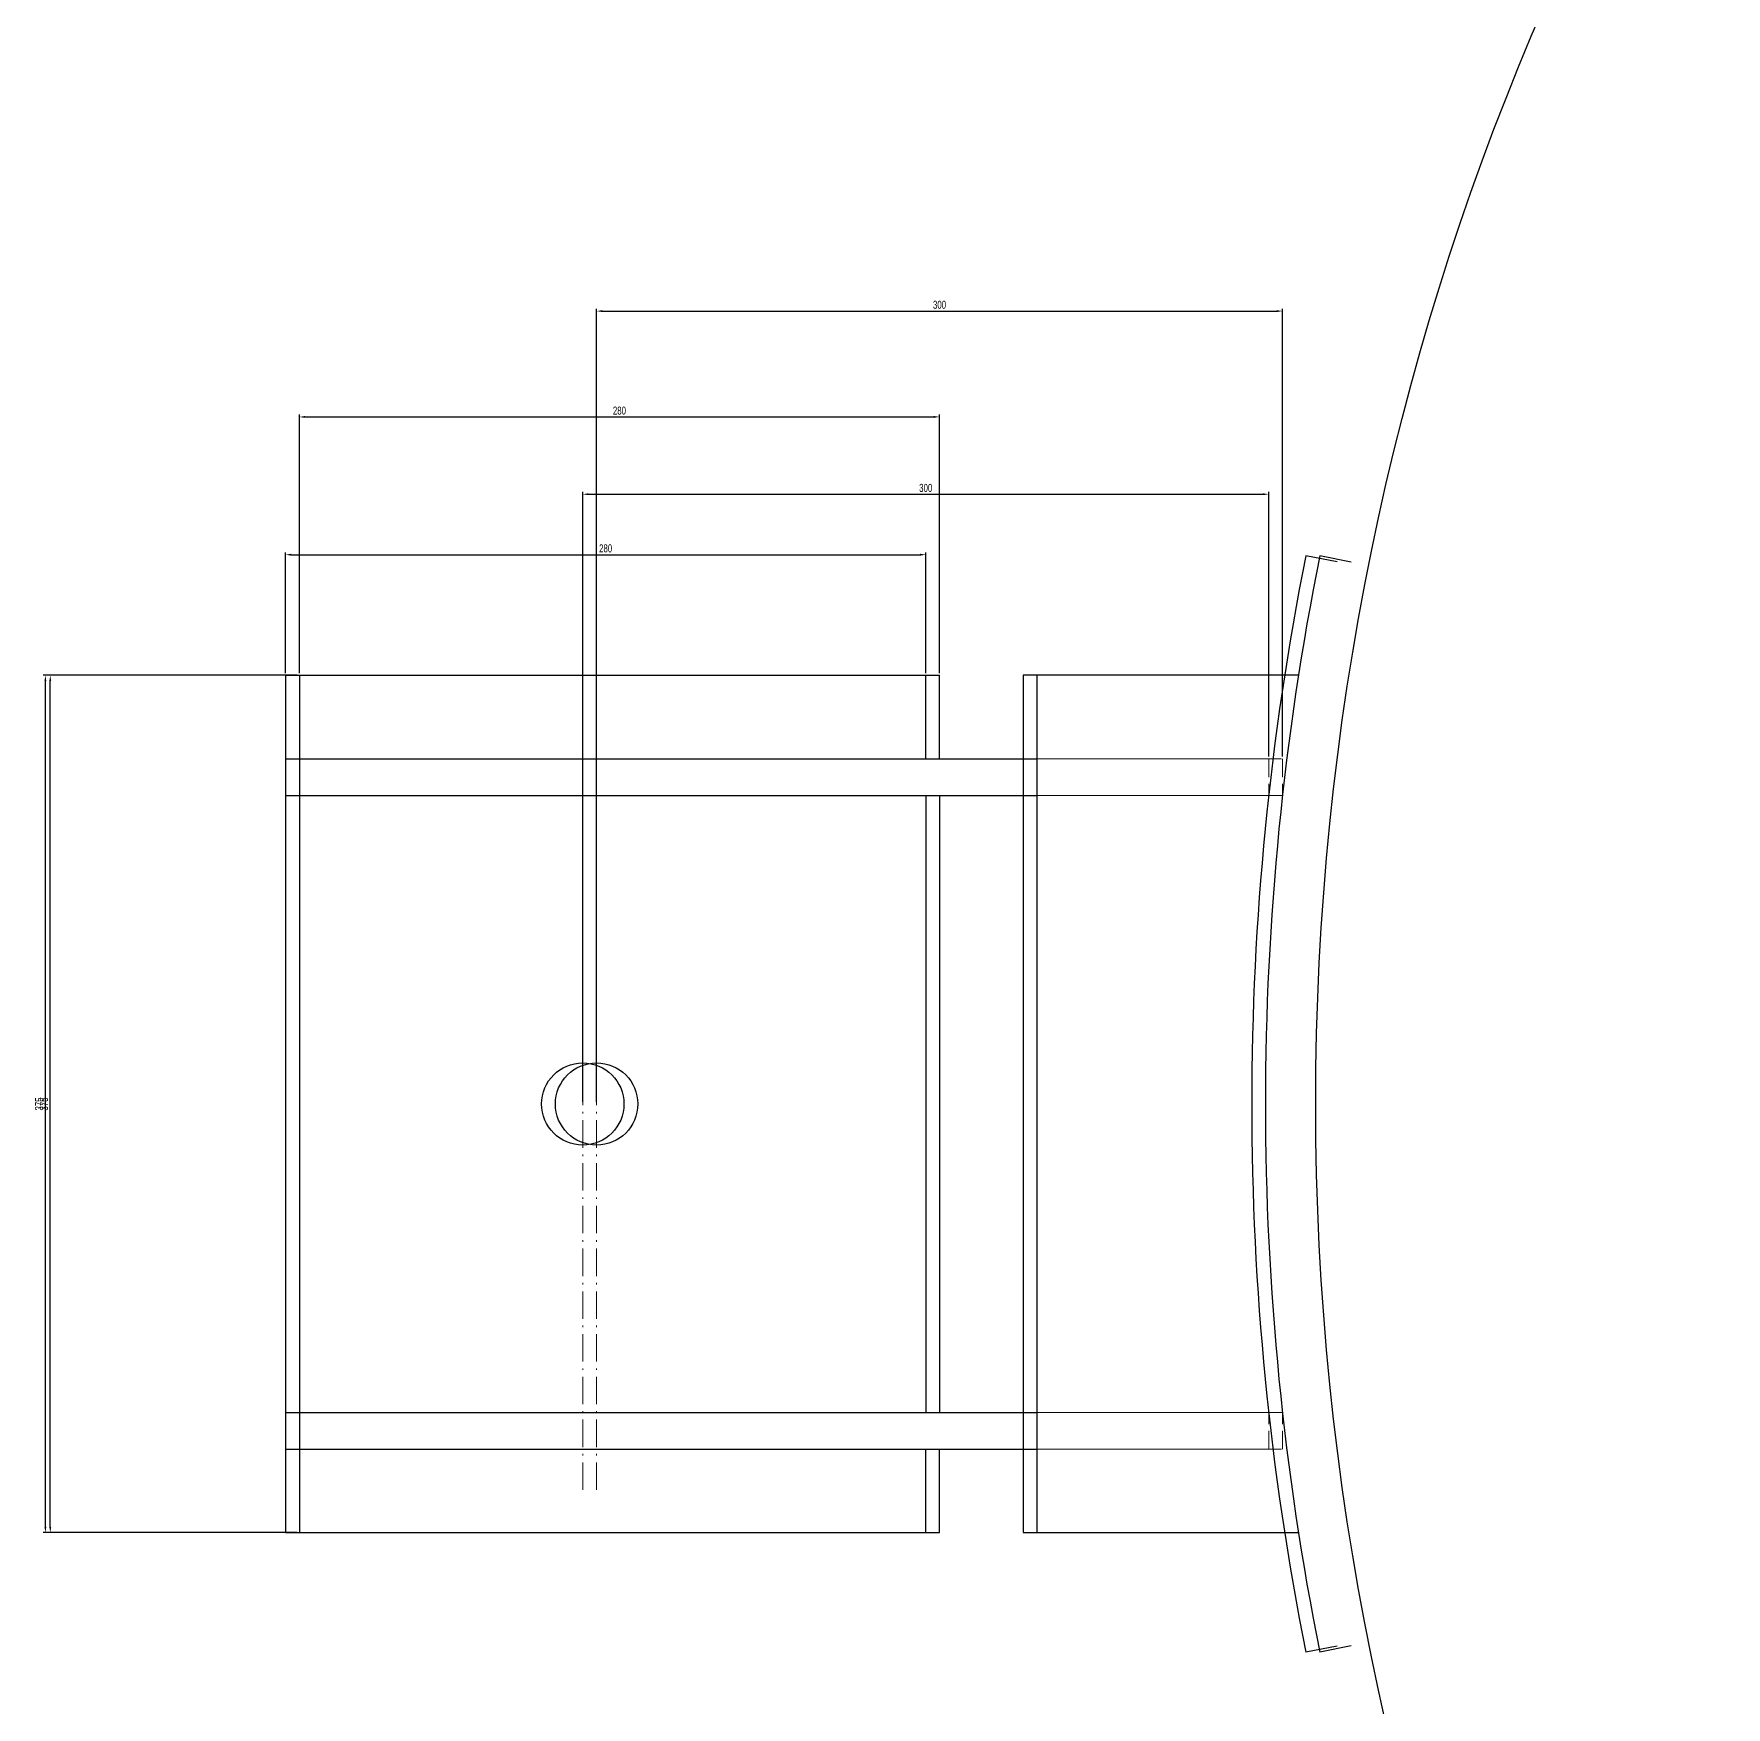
# Model space of a CAD drawing. Header units: millimetres. Extents: x -10878 to 64959, y -43701 to 1476.
# Drawn here: x 47783 to 48523, y -30208 to -29476 of the extents above; entities that cross this region are included whole.
import ezdxf

# ---------------------------------------------------------------- set-up
doc = ezdxf.new("R2010")
doc.units = ezdxf.units.MM
doc.linetypes.add('Center', pattern=[18.7, 12, -3, 0.7, -3])
doc.linetypes.add('Dashed', pattern=[11, 8, -3])
doc.layers.add('中心线', color=1, linetype='Center', lineweight=18)
doc.layers.add('虚线', color=6, linetype='Dashed', lineweight=18)
doc.styles.add('HGCAD', font='HGCAD.SHX', dxfattribs={"width": 0.75, "bigfont": 'HGCADHZ.SHX'})
doc.dimstyles.new('HGCAD$0', dxfattribs={"dimtxt": 3.5, "dimasz": 2.5, "dimexe": 1, "dimexo": 1, "dimgap": 1, "dimtad": 1, "dimdec": 1, "dimdsep": 46, "dimtxsty": 'HGCAD', "dimcen": 0, "dimadec": 1, "dimazin": 2, "dimtfac": 1, "dimtmove": 0, "dimatfit": 1, "dimfxl": 0, "dimarcsym": 0})

# ---------------------------------------------------------------- blocks, each defined once
blk = doc.blocks.new('*D69')
at = {"color": 0, "lineweight": -2, "transparency": 16777216}
for p, q in [((47893.09, -29755.31), (47893.09, -29702.55)), ((48173.09, -29755.31), (48173.09, -29702.55)), ((47895.59, -29703.55), (48170.59, -29703.55))]:
    blk.add_line(p, q, dxfattribs=at)
at = {"color": 0, "transparency": 16777216}
for points in [[(47895.59, -29703.13), (47895.59, -29703.97), (47893.09, -29703.55)], [(48170.59, -29703.13), (48170.59, -29703.97), (48173.09, -29703.55)]]:
    blk.add_solid(points, dxfattribs=at)
at = {"layer": 'Defpoints', "color": 0, "transparency": 16777216}
for p in [(48173.09, -29703.55), (47893.09, -29756.31), (48173.09, -29756.31)]:
    blk.add_point(p, dxfattribs=at)
at = {"color": 0, "transparency": 16777216, "insert": (48033.09, -29700.8), "char_height": 3.5, "attachment_point": 5, "style": 'HGCAD'}
blk.add_mtext('280', dxfattribs=at)
blk = doc.blocks.new('*D70')
at = {"color": 0, "lineweight": -2, "transparency": 16777216}
for p, q in [((47892.09, -29756.31), (47789.2, -29756.31)), ((47790.2, -30128.81), (47790.2, -29758.81)), ((47892.09, -30131.31), (47789.2, -30131.31))]:
    blk.add_line(p, q, dxfattribs=at)
at = {"color": 0, "transparency": 16777216}
for points in [[(47789.79, -29758.81), (47790.62, -29758.81), (47790.2, -29756.31)], [(47789.79, -30128.81), (47790.62, -30128.81), (47790.2, -30131.31)]]:
    blk.add_solid(points, dxfattribs=at)
at = {"layer": 'Defpoints', "color": 0, "transparency": 16777216}
for p in [(47790.2, -29756.31), (47893.09, -29756.31), (47893.09, -30131.31)]:
    blk.add_point(p, dxfattribs=at)
at = {"color": 0, "transparency": 16777216, "insert": (47787.45, -29943.81), "char_height": 3.5, "attachment_point": 5, "rotation": 90, "style": 'HGCAD'}
blk.add_mtext('375', dxfattribs=at)
blk = doc.blocks.new('*D71')
at = {"color": 0, "lineweight": -2, "transparency": 16777216}
for p, q in [((48023.09, -29942.81), (48023.09, -29676.1)), ((48025.59, -29677.1), (48320.59, -29677.1)), ((48323.09, -29791.81), (48323.09, -29676.1))]:
    blk.add_line(p, q, dxfattribs=at)
at = {"color": 0, "transparency": 16777216}
for points in [[(48025.59, -29676.68), (48025.59, -29677.52), (48023.09, -29677.1)], [(48320.59, -29676.68), (48320.59, -29677.52), (48323.09, -29677.1)]]:
    blk.add_solid(points, dxfattribs=at)
at = {"layer": 'Defpoints', "color": 0, "transparency": 16777216}
for p in [(48323.09, -29677.1), (48323.09, -29792.81), (48023.09, -29943.81)]:
    blk.add_point(p, dxfattribs=at)
at = {"color": 0, "transparency": 16777216, "insert": (48173.09, -29674.35), "char_height": 3.5, "attachment_point": 5, "style": 'HGCAD'}
blk.add_mtext('300', dxfattribs=at)
blk = doc.blocks.new('*D73')
at = {"color": 0, "lineweight": -2, "transparency": 16777216}
for p, q in [((47899.13, -29755.31), (47899.13, -29642.29)), ((47901.63, -29643.29), (48176.63, -29643.29)), ((48179.13, -29755.31), (48179.13, -29642.29))]:
    blk.add_line(p, q, dxfattribs=at)
at = {"color": 0, "transparency": 16777216}
for points in [[(47901.63, -29642.87), (47901.63, -29643.7), (47899.13, -29643.29)], [(48176.63, -29642.87), (48176.63, -29643.7), (48179.13, -29643.29)]]:
    blk.add_solid(points, dxfattribs=at)
at = {"layer": 'Defpoints', "color": 0, "transparency": 16777216}
for p in [(48179.13, -29643.29), (47899.13, -29756.31), (48179.13, -29756.31)]:
    blk.add_point(p, dxfattribs=at)
at = {"color": 0, "transparency": 16777216, "insert": (48039.13, -29640.54), "char_height": 3.5, "attachment_point": 5, "style": 'HGCAD'}
blk.add_mtext('280', dxfattribs=at)
blk = doc.blocks.new('*D74')
at = {"color": 0, "lineweight": -2, "transparency": 16777216}
for p, q in [((47898.13, -29756.31), (47787.06, -29756.31)), ((47788.06, -30128.81), (47788.06, -29758.81)), ((47898.13, -30131.31), (47787.06, -30131.31))]:
    blk.add_line(p, q, dxfattribs=at)
at = {"color": 0, "transparency": 16777216}
for points in [[(47787.64, -29758.81), (47788.47, -29758.81), (47788.06, -29756.31)], [(47787.64, -30128.81), (47788.47, -30128.81), (47788.06, -30131.31)]]:
    blk.add_solid(points, dxfattribs=at)
at = {"layer": 'Defpoints', "color": 0, "transparency": 16777216}
for p in [(47788.06, -29756.31), (47899.13, -29756.31), (47899.13, -30131.31)]:
    blk.add_point(p, dxfattribs=at)
at = {"color": 0, "transparency": 16777216, "insert": (47785.31, -29943.81), "char_height": 3.5, "attachment_point": 5, "rotation": 90, "style": 'HGCAD'}
blk.add_mtext('375', dxfattribs=at)
blk = doc.blocks.new('*D75')
at = {"color": 0, "lineweight": -2, "transparency": 16777216}
for p, q in [((48029.13, -29942.81), (48029.13, -29596)), ((48031.63, -29597), (48326.63, -29597)), ((48329.13, -29791.81), (48329.13, -29596))]:
    blk.add_line(p, q, dxfattribs=at)
at = {"color": 0, "transparency": 16777216}
for points in [[(48031.63, -29596.58), (48031.63, -29597.41), (48029.13, -29597)], [(48326.63, -29596.58), (48326.63, -29597.41), (48329.13, -29597)]]:
    blk.add_solid(points, dxfattribs=at)
at = {"layer": 'Defpoints', "color": 0, "transparency": 16777216}
for p in [(48329.13, -29597), (48329.13, -29792.81), (48029.13, -29943.81)]:
    blk.add_point(p, dxfattribs=at)
at = {"color": 0, "transparency": 16777216, "insert": (48179.13, -29594.25), "char_height": 3.5, "attachment_point": 5, "style": 'HGCAD'}
blk.add_mtext('300', dxfattribs=at)

msp = doc.modelspace()

# ---------------------------------------------------------------- linework, layer by layer
for p, q in [((48353.03, -29706.72), (48339.29, -29703.99)), ((48359.14, -29706.75), (48345.41, -29704)), ((47893.09, -29756.31), (47893.09, -30131.31)), ((47893.09, -29756.31), (48173.09, -29756.31)), ((47899.13, -29756.31), (47899.13, -30131.31)), ((47899.13, -29756.31), (48179.13, -29756.31)), ((48173.09, -29792.81), (48173.09, -29756.31)), ((48179.13, -29792.81), (48179.13, -29756.31)), ((48330.05, -29756.31), (48215.65, -29756.31)), ((48215.65, -29756.31), (48215.65, -30131.31)), ((48336.12, -29756.31), (48221.65, -29756.31)), ((48221.65, -29756.31), (48221.65, -30131.31)), ((47893.09, -29792.81), (48215.65, -29792.81)), ((47899.13, -29792.81), (48221.65, -29792.81)), ((47893.09, -29808.81), (48215.65, -29808.81)), ((47899.13, -29808.81), (48221.65, -29808.81)), ((48173.09, -29808.81), (48173.09, -30078.81)), ((48179.13, -29808.81), (48179.13, -30078.81)), ((47893.09, -30078.81), (48215.65, -30078.81)), ((47899.13, -30078.81), (48221.65, -30078.81)), ((47893.09, -30094.81), (48215.65, -30094.81)), ((47899.13, -30094.81), (48221.65, -30094.81)), ((48173.09, -30131.31), (48173.09, -30094.81)), ((48179.13, -30131.31), (48179.13, -30094.81)), ((47893.09, -30131.31), (48173.09, -30131.31)), ((47899.13, -30131.31), (48179.13, -30131.31)), ((48215.65, -30131.31), (48330.05, -30131.31)), ((48221.65, -30131.31), (48336.12, -30131.31)), ((48353.03, -30180.9), (48339.29, -30183.64)), ((48359.14, -30180.88), (48345.41, -30183.63))]:
    msp.add_line(p, q)
for centre, radius in [((49543.65, -29943.81), 1200), ((48023.09, -29943.81), 18), ((48029.13, -29943.81), 18)]:
    msp.add_circle(centre, radius)
for radius, start, end in [(1228, 168.73793, 191.26207), (1222, 168.68232, 191.31768)]:
    msp.add_arc((49543.65, -29943.81), radius, start, end)
at = {"layer": '中心线', "color": 1, "linetype": 'Center'}
for p, q in [((48023.09, -30112.56), (48023.09, -29775.06)), ((48029.13, -30112.56), (48029.13, -29775.06))]:
    msp.add_line(p, q, dxfattribs=at)
at = {"layer": '虚线', "color": 6, "linetype": 'Dashed'}
for p, q in [((48215.65, -29792.81), (48323.09, -29792.81)), ((48221.65, -29792.81), (48329.13, -29792.81)), ((48323.09, -29792.81), (48323.09, -29808.81)), ((48329.13, -29792.81), (48329.13, -29808.81)), ((48323.09, -29808.81), (48215.65, -29808.81)), ((48329.13, -29808.81), (48221.65, -29808.81)), ((48323.09, -30078.81), (48215.65, -30078.81)), ((48329.13, -30078.81), (48221.65, -30078.81)), ((48323.09, -30094.81), (48323.09, -30078.81)), ((48329.13, -30094.81), (48329.13, -30078.81)), ((48215.65, -30094.81), (48323.09, -30094.81)), ((48221.65, -30094.81), (48329.13, -30094.81))]:
    msp.add_line(p, q, dxfattribs=at)

# ---------------------------------------------------------------- dimensions: what is measured, and where the dimension line sits
for base, p1, p2, picture, middle in [((48329.13, -29597), (48029.13, -29943.81), (48329.13, -29792.81), '*D75', (48179.13, -29594.25)), ((48179.13, -29643.29), (47899.13, -29756.31), (48179.13, -29756.31), '*D73', (48039.13, -29640.54)), ((48323.09, -29677.1), (48023.09, -29943.81), (48323.09, -29792.81), '*D71', (48173.09, -29674.35)), ((48173.09, -29703.55), (47893.09, -29756.31), (48173.09, -29756.31), '*D69', (48033.09, -29700.8))]:
    dim = msp.add_linear_dim(base=base, p1=p1, p2=p2, dimstyle='HGCAD$0', override={"dimtfill": 0})
    dim.commit()
    dim.dimension.update_dxf_attribs({"geometry": picture, "text_midpoint": middle})
for base, p1, p2, picture, middle in [((47788.06, -29756.31), (47899.13, -30131.31), (47899.13, -29756.31), '*D74', (47785.31, -29943.81)), ((47790.2, -29756.31), (47893.09, -30131.31), (47893.09, -29756.31), '*D70', (47787.45, -29943.81))]:
    dim = msp.add_linear_dim(base=base, p1=p1, p2=p2, angle=90, dimstyle='HGCAD$0', override={"dimtfill": 0})
    dim.commit()
    dim.dimension.update_dxf_attribs({"geometry": picture, "text_midpoint": middle})

doc.saveas('drawing.dxf')
